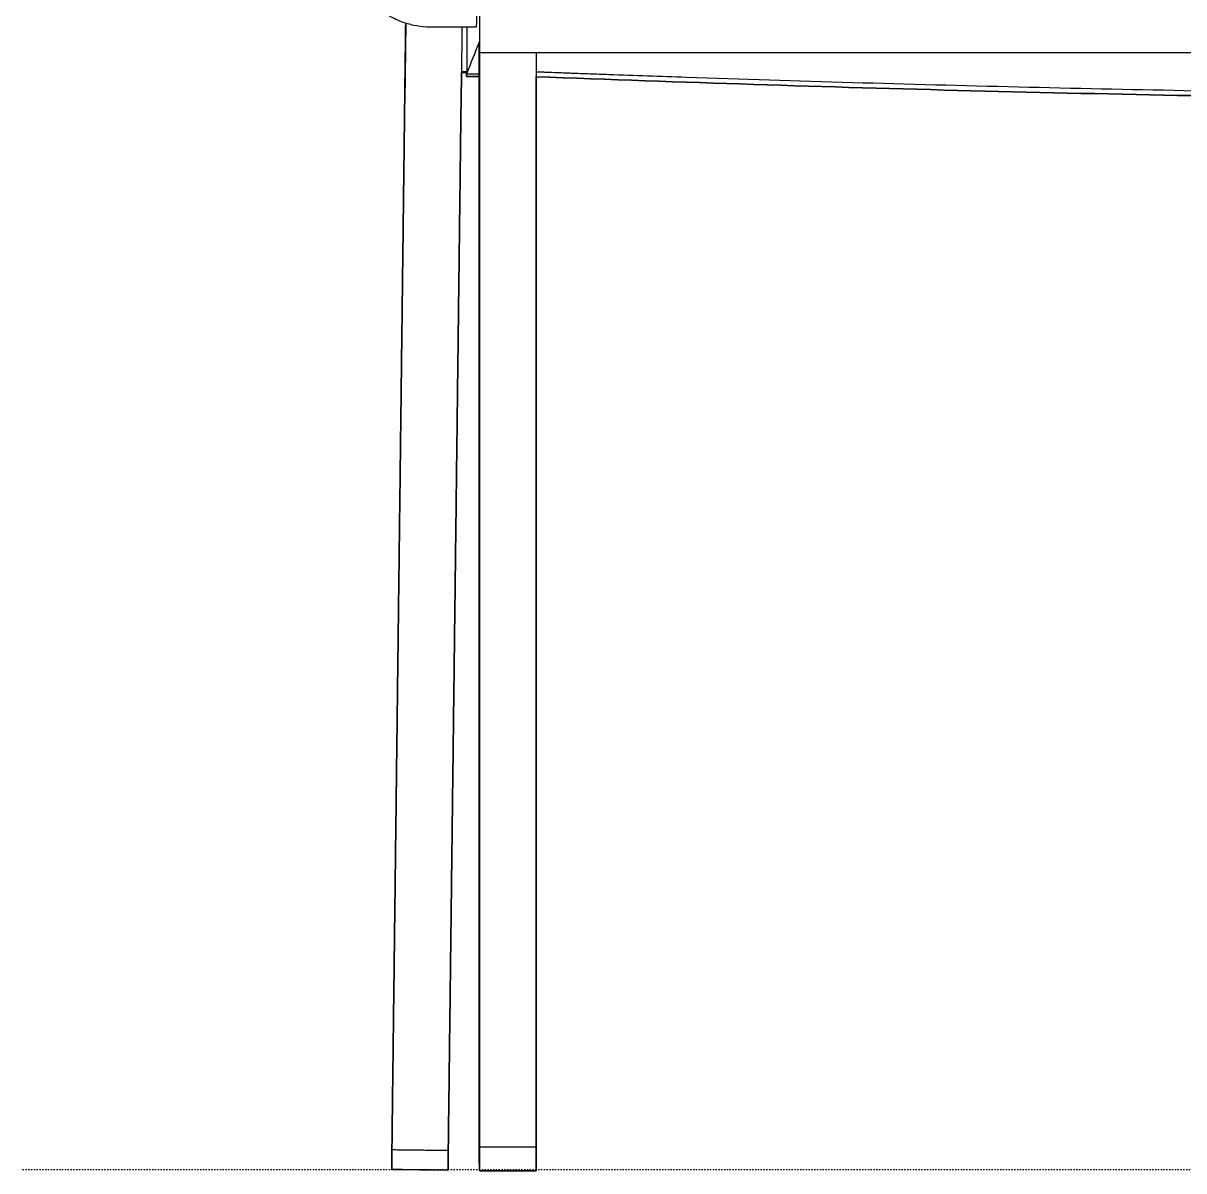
# Model space of a CAD drawing. Header units: millimetres. Extents: x 0 to 2526, y -1017 to 790.
# Drawn here: x 0 to 453.2, y -0.5 to 447.8 of the extents above; entities that cross this region are included whole.
import ezdxf

# ---------------------------------------------------------------- set-up
doc = ezdxf.new("R2010")
doc.units = ezdxf.units.MM
doc.linetypes.add('Dots', pattern=[1, 0, -1])
doc.layers.add('Blocks', color=7, linetype='Continuous')
for name, color, linetype, lineweight, true_color in [('Blocks$Inner', 7, 'Continuous', 25, 0x007f00), ('Blocks$Outline', 7, 'Continuous', 35, 0xff3f3f), ('Groud', 7, 'Dots', 25, 0x243775)]:
    doc.layers.add(name, color=color, linetype=linetype, lineweight=lineweight, true_color=true_color)

# ---------------------------------------------------------------- blocks, each defined once
blk = doc.blocks.new('Balcony Dining Bench w Arm Front')
at = {"layer": 'Blocks$Inner'}
blk.add_line((176.88, 446.19), (159.41, 446.19), dxfattribs=at)
for points, knots in [([(159.41, 446.19), (158.75, 446.19), (158.09, 446.21), (157.43, 446.25), (155.78, 446.34), (154.13, 446.57), (150.9, 447.25), (149.31, 447.72), (147.76, 448.3), (145.77, 449.05), (143.84, 449.99), (140.22, 452.23), (138.51, 453.53), (136.95, 454.97), (135.38, 456.42), (133.96, 458.02), (131.45, 461.46), (130.36, 463.3), (129.47, 465.23), (127.79, 468.82), (126.78, 472.71), (126.5, 476.66)], [231.381702, 231.381702, 231.381702, 231.381702, 233.365657, 233.365657, 233.365657, 238.329694, 238.329694, 243.293809, 243.293809, 243.293809, 249.704746, 249.704746, 256.11625, 256.11625, 256.11625, 262.528906, 262.528906, 268.943061, 268.943061, 268.943061, 280.920403, 280.920403, 280.920403, 280.920403]), ([(176.89, 456.19), (176.89, 456.19), (176.89, 456.16), (176.9, 456.06), (176.9, 455.97), (176.92, 455.61), (176.92, 455.24), (176.93, 454.78), (176.94, 453.84), (176.95, 452.54), (176.95, 451.19), (176.95, 449.83), (176.94, 448.54), (176.93, 447.6), (176.92, 447.13), (176.91, 446.77), (176.9, 446.4), (176.9, 446.31), (176.89, 446.21), (176.89, 446.19), (176.88, 446.19)], [214.424429, 214.424429, 214.424429, 214.424429, 215.268032, 215.268032, 216.272619, 216.272619, 218.286851, 218.286851, 218.286851, 222.40132, 222.40132, 222.40132, 226.515797, 226.515797, 226.515797, 228.53002, 228.53002, 229.534615, 229.534615, 230.381702, 230.381702, 230.381702, 230.381702]), ([(178.27, 436.13), (178.27, 436.19), (178.27, 436.24), (178.27, 436.3), (178.27, 436.44), (178.27, 436.58), (178.27, 436.71), (178.27, 436.85), (178.27, 436.99), (178.27, 437.13), (178.27, 437.27), (178.27, 437.41), (178.27, 437.55), (178.27, 437.68), (178.27, 437.82), (178.27, 437.96), (178.27, 438.1), (178.27, 438.24), (178.27, 438.38), (178.27, 438.52), (178.27, 438.66), (178.27, 438.79), (178.27, 438.93), (178.27, 439.07), (178.27, 439.21), (178.27, 439.35), (178.27, 439.49), (178.27, 439.63), (178.27, 439.96), (178.27, 440.3), (178.27, 440.64), (178.27, 440.98), (178.27, 441.32), (178.27, 441.65), (178.27, 441.99), (178.27, 442.33), (178.27, 442.67), (178.27, 443.01), (178.27, 443.34), (178.27, 443.68), (178.27, 444.02), (178.27, 444.36), (178.27, 444.69), (178.27, 445.03), (178.27, 445.37), (178.27, 445.71), (178.27, 446.05), (178.27, 446.38), (178.27, 446.72), (178.27, 447.06), (178.27, 447.4), (178.27, 447.74), (178.27, 448.07), (178.27, 448.41), (178.27, 448.75), (178.27, 449.09), (178.27, 449.42), (178.27, 449.76), (178.27, 450.1), (178.27, 450.44), (178.27, 450.78), (178.27, 451.11), (178.27, 451.45), (178.27, 451.79)], [-5.001687, -5.001687, -5.001687, -5.001687, -4.834978, -4.834978, -4.834978, -4.418311, -4.418311, -4.418311, -4.001645, -4.001645, -4.001645, -3.584978, -3.584978, -3.584978, -3.168312, -3.168312, -3.168312, -2.751645, -2.751645, -2.751645, -2.334979, -2.334979, -2.334979, -1.918312, -1.918312, -1.918312, -1.501645, -1.501645, -1.501645, -0.486945, -0.486945, -0.486945, 0.527755, 0.527755, 0.527755, 1.542455, 1.542455, 1.542455, 2.557155, 2.557155, 2.557155, 3.571855, 3.571855, 3.571855, 4.586555, 4.586555, 4.586555, 5.601255, 5.601255, 5.601255, 6.615955, 6.615955, 6.615955, 7.630655, 7.630655, 7.630655, 8.645355, 8.645355, 8.645355, 9.660055, 9.660055, 9.660055, 10.674756, 10.674756, 10.674756, 10.674756]), ([(173.33, 428.92), (173.33, 432.42), (173.33, 435.93), (173.34, 441.69), (173.34, 443.94), (173.34, 446.19)], [2.217356, 2.217356, 2.217356, 2.217356, 12.759061, 12.759061, 19.499285, 19.499285, 19.499285, 19.499285]), ([(200.03, 426.86), (228.77, 425.75), (285.62, 423.74), (369.92, 421.3), (456.06, 419.37), (542.26, 417.98), (654.77, 416.89), (770.91, 416.89), (883.42, 417.98), (969.62, 419.37), (1055.76, 421.3), (1140.07, 423.74), (1196.94, 425.76), (1225.71, 426.86)], [26.505716, 26.505716, 26.505716, 26.505716, 111.534941, 197.191146, 282.847351, 368.503557, 454.159762, 625.472173, 711.128379, 796.784584, 882.440789, 968.096995, 1053.182057, 1053.182057, 1053.182057, 1053.182057]), ([(1220.35, 428.49), (1218.16, 428.41), (1215.96, 428.33), (1213.77, 428.24), (1209.39, 428.08), (1205.01, 427.92), (1200.63, 427.76), (1191.87, 427.44), (1183.11, 427.13), (1174.35, 426.82), (1150.09, 425.98), (1125.79, 425.21), (1101.46, 424.5), (1058.19, 423.24), (1014.99, 422.21), (971.86, 421.37), (885.15, 419.69), (799.34, 418.86), (712.61, 418.86), (625.88, 418.86), (540.07, 419.7), (453.36, 421.38), (410.24, 422.21), (367.03, 423.25), (323.76, 424.51), (302.14, 425.14), (280.54, 425.82), (258.97, 426.56), (248.86, 426.9), (238.75, 427.26), (228.64, 427.62), (227.4, 427.67), (226.15, 427.71), (224.89, 427.76), (223.72, 427.8), (222.55, 427.85), (221.37, 427.89), (218.86, 427.98), (216.4, 428.07), (213.98, 428.16), (213.26, 428.19), (212.54, 428.22), (211.84, 428.24), (211.07, 428.27), (210.3, 428.3), (209.54, 428.33), (208.21, 428.38), (206.87, 428.43), (205.51, 428.48), (204.9, 428.51), (204.29, 428.53), (203.67, 428.55), (203.4, 428.56), (203.13, 428.57), (202.85, 428.58), (202.73, 428.59), (202.61, 428.59), (202.49, 428.6), (202.38, 428.6), (202.27, 428.61), (202.16, 428.61), (201.51, 428.64), (200.88, 428.66), (200.26, 428.68)], [9.871853, 9.871853, 9.871853, 9.871853, 16.45759, 16.45759, 16.45759, 29.603602, 29.603602, 29.603602, 55.898022, 55.898022, 55.898022, 128.828197, 128.828197, 128.828197, 258.465174, 258.465174, 258.465174, 517.736909, 517.736909, 517.736909, 777.010389, 777.010389, 777.010389, 906.645125, 906.645125, 906.645125, 971.466771, 971.466771, 971.466771, 1001.816112, 1001.816112, 1001.816112, 1005.57133, 1005.57133, 1005.57133, 1009.097354, 1009.097354, 1009.097354, 1016.488486, 1016.488486, 1016.488486, 1018.634842, 1018.634842, 1018.634842, 1020.936559, 1020.936559, 1020.936559, 1024.969598, 1024.969598, 1024.969598, 1026.803904, 1026.803904, 1026.803904, 1027.623661, 1027.623661, 1027.623661, 1027.985722, 1027.985722, 1027.985722, 1028.319305, 1028.319305, 1028.319305, 1030.213805, 1030.213805, 1030.213805, 1030.213805]), ([(143.87, 0), (143.87, 0), (143.87, 0.13), (143.87, 0.47), (143.88, 1.32), (143.91, 3.47), (143.96, 7.78)], [-461.169251, -461.169251, -461.169251, -461.169251, -457.717667, -457.717667, -457.717667, -449.217667, -449.217667, -449.217667, -449.217667]), ([(165.96, 7.51), (165.91, 3.2), (165.88, 1.05), (165.87, 0.2), (165.87, -0.14), (165.86, -0.27), (165.86, -0.27)], [-495.120834, -495.120834, -495.120834, -495.120834, -486.620834, -486.620834, -486.620834, -483.169251, -483.169251, -483.169251, -483.169251]), ([(178.24, -0.5), (178.24, -0.5), (178.24, -0.43), (178.24, -0.36), (178.24, -0.18), (178.24, 0), (178.24, 1.17), (178.24, 2.35), (178.24, 4.51), (178.24, 8.85)], [42.316151, 42.316151, 42.316151, 42.316151, 45.632301, 45.632301, 45.632301, 54.132301, 54.132301, 54.132301, 62.632301, 62.632301, 62.632301, 62.632301]), ([(200.24, 8.85), (200.24, 4.51), (200.24, 2.35), (200.24, 1.17), (200.24, 0), (200.24, -0.18), (200.24, -0.36), (200.24, -0.43), (200.24, -0.5), (200.24, -0.5)], [0, 0, 0, 0, 8.5, 8.5, 8.5, 17, 17, 17, 20.316151, 20.316151, 20.316151, 20.316151])]:
    blk.add_open_spline(points, degree=3, knots=knots, dxfattribs=at)
for points, weights in [([(148.96, 417.19), (149.15, 432.41), (149.34, 447.75)], [1, 0.994934245566, 0.99520788894]), ([(171.32, 446.19), (171.14, 431.49), (170.96, 416.91)], [0.995194291785, 0.995148561828, 1])]:
    blk.add_rational_spline(points, weights, degree=2, dxfattribs=at)
for points, degree in [([(177.99, 440.36), (176.38, 436.24), (174.77, 432.11), (173.15, 427.98)], 3), ([(177.99, 7.78), (177.99, 224.07), (177.99, 440.36)], 2), ([(178.26, 8.85), (178.26, 222.45), (178.27, 436.13)], 2), ([(1247.43, 436.13), (712.85, 436.13), (178.27, 436.13)], 2), ([(200.26, 436.06), (200.26, 222.45), (200.24, 8.85)], 2), ([(173.15, 428.45), (172.14, 428.45), (171.1, 428.45)], 2), ([(171.11, 428.92), (172.22, 428.92), (173.33, 428.92)], 2), ([(173.15, 427.98), (173.13, 428.14), (173.14, 428.29), (173.14, 428.45)], 3), ([(173.14, 428.45), (173.24, 428.7), (173.33, 428.92)], 2), ([(173.15, 426.97), (173.15, 427.31), (173.15, 427.65), (173.15, 427.98)], 3), ([(173.15, 427.98), (175.57, 427.98), (177.99, 427.98)], 2), ([(177.99, 426.97), (176.38, 426.97), (174.77, 426.97), (173.15, 426.97)], 3), ([(143.96, 7.78), (146.46, 212.48), (148.96, 417.19)], 2), ([(170.96, 416.91), (168.46, 212.21), (165.96, 7.51)], 2), ([(143.96, 7.78), (154.96, 7.64), (165.96, 7.51)], 2), ([(178.24, -0.5), (177.99, 3.88), (177.99, 7.78)], 2), ([(178.24, 8.85), (189.24, 8.85), (200.24, 8.85)], 2), ([(165.86, -0.27), (154.87, -0.14), (143.87, 0)], 2), ([(200.24, -0.5), (189.24, -0.5), (178.24, -0.5)], 2)]:
    blk.add_open_spline(points, degree=degree, dxfattribs=at)
at = {"layer": 'Blocks$Outline'}
for points in [[(149.34, 447.75), (148.96, 417.19)], [(170.96, 416.91), (171.1, 428.45)], [(173.15, 427.98), (173.15, 426.97)], [(173.15, 426.97), (177.99, 426.97)], [(177.99, 426.97), (177.99, 7.78)], [(143.87, 0), (165.86, -0.27)], [(178.24, -0.5), (200.24, -0.5)]]:
    blk.add_lwpolyline(points, dxfattribs=at)
for points, degree in [([(171.1, 428.45), (172.13, 428.45), (173.14, 428.45)], 2), ([(173.14, 428.45), (173.14, 428.29), (173.13, 428.14), (173.15, 427.98)], 3), ([(200.24, 8.85), (200.26, 217.85), (200.26, 426.85)], 2), ([(148.96, 417.19), (146.46, 212.48), (143.96, 7.78)], 2), ([(165.96, 7.51), (168.46, 212.21), (170.96, 416.91)], 2), ([(177.99, 7.78), (177.99, 3.88), (178.24, -0.5)], 2), ([(178.24, -0.5), (178.24, -0.5), (178.24, -0.5), (178.24, -0.5)], 3)]:
    blk.add_open_spline(points, degree=degree, dxfattribs=at)
for points, knots in [([(200.26, 426.85), (228.93, 425.75), (285.7, 423.73), (369.92, 421.3), (456.06, 419.37), (542.26, 417.98), (654.77, 416.89), (770.91, 416.89), (883.42, 417.98), (969.62, 419.37), (1055.76, 421.3), (1139.98, 423.74), (1196.76, 425.75), (1225.44, 426.85)], [26.7379, 26.7379, 26.7379, 26.7379, 111.534941, 197.191146, 282.847351, 368.503557, 454.159762, 625.472173, 711.128379, 796.784584, 882.440789, 968.096995, 1052.916594, 1052.916594, 1052.916594, 1052.916594]), ([(143.96, 7.78), (143.91, 3.47), (143.88, 1.32), (143.87, 0.47), (143.87, 0.13), (143.87, 0), (143.87, 0)], [449.217667, 449.217667, 449.217667, 449.217667, 457.717667, 457.717667, 457.717667, 461.169251, 461.169251, 461.169251, 461.169251]), ([(165.86, -0.27), (165.86, -0.27), (165.87, -0.14), (165.87, 0.2), (165.88, 1.05), (165.91, 3.2), (165.96, 7.51)], [483.169251, 483.169251, 483.169251, 483.169251, 486.620834, 486.620834, 486.620834, 495.120834, 495.120834, 495.120834, 495.120834]), ([(200.24, -0.5), (200.24, -0.5), (200.24, -0.43), (200.24, -0.36), (200.24, -0.18), (200.24, 0), (200.24, 1.17), (200.24, 2.35), (200.24, 4.51), (200.24, 8.85)], [-20.316151, -20.316151, -20.316151, -20.316151, -17, -17, -17, -8.5, -8.5, -8.5, 0, 0, 0, 0])]:
    blk.add_open_spline(points, degree=3, knots=knots, dxfattribs=at)

msp = doc.modelspace()

# ---------------------------------------------------------------- linework, layer by layer
at = {"layer": 'Groud'}
msp.add_lwpolyline([(0, 0), (1425.7, 0)], dxfattribs=at)

# ---------------------------------------------------------------- block references
at = {"layer": 'Blocks'}
msp.add_blockref('Balcony Dining Bench w Arm Front', (0, 0), dxfattribs=at)

doc.saveas('drawing.dxf')
